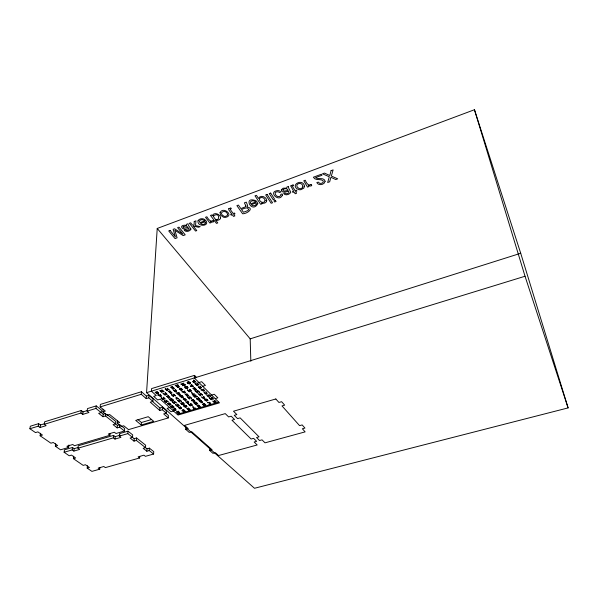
<?xml version="1.0" encoding="UTF-8"?>
<svg xmlns="http://www.w3.org/2000/svg" width="598" height="598" viewBox="0 0 598 598"><rect width="100%" height="100%" fill="white"/><g stroke="black" fill="none" stroke-linecap="round" stroke-linejoin="round"><path stroke-width="0.9" d="M185.731 427.652L185.686 429.289L188.168 428.572L184.573 425.38L225.244 413.614L228.63 416.933L231.202 416.193L234.528 419.482L231.972 420.215L251.123 439.022L253.604 438.334L256.639 441.339L254.172 442.012L257.185 444.972L218.539 455.534L215.332 452.686L212.948 453.344L209.689 450.466L209.711 448.074M194.402 375.387L194.343 377.966L219.444 402.858L178.04 415.049L160.286 399.143L157.685 399.935L153.656 396.354L156.28 395.555L151.391 391.174L151.548 388.61L194.402 375.387L196.45 377.428M195.135 377.869L195.172 376.157M117.395 420.745L117.171 423.242L121.267 426.494L123.719 425.761L128.548 429.618L168.277 417.92L168.382 415.431L165.773 413.128M168.277 417.92L163.688 413.906L166.229 413.158L166.349 410.647L162.492 407.238L159.943 408L152.475 401.43M166.229 413.158L162.364 409.75L162.492 407.238M162.364 409.75L159.808 410.512L159.943 408M139.73 456.371L139.626 457.971L138.138 456.835L143.961 455.19L145.434 456.334L153.611 454.031L153.746 451.632L149.365 448.149L147.011 448.814L136.404 440.427L134.004 441.115L130.117 438.057L132.524 437.355L132.704 434.903L127.994 431.158L119.563 433.632L119.353 436.099L120.946 437.34L114.958 439.089L113.351 437.856L77.979 448.216L78.271 445.764L113.575 435.396L115.182 436.63L120.303 435.127M153.611 454.031L149.216 450.563L149.365 448.149M159.808 410.512L150.285 402.177L152.871 401.393L153.021 398.851L148.984 395.278L146.39 396.07L141.449 391.727L100.404 404.398L100.135 406.939L105.345 411.095L102.834 411.858L103.095 409.331M149.216 450.563L146.861 451.228L147.011 448.814M152.871 401.393L148.82 397.827L148.984 395.278M148.82 397.827L146.218 398.619L146.39 396.07M146.562 392.662L157.222 228.458L474.461 109.726L520.716 253.275L568.1 407.903L254.494 488.274L146.562 392.662L525.037 276.246L568.1 407.903M141.27 424.991L135.709 420.416L148.222 416.694L153.693 421.328L141.27 424.991L141.434 422.509L137.974 419.639M146.218 398.619L141.27 394.291L141.449 391.727M136.404 440.427L136.576 437.975L134.184 438.67L127.8 433.625L119.353 436.099M134.004 441.115L134.184 438.67M127.8 433.625L127.994 431.158M124.481 431.001L124.683 428.519L119.847 424.677L119.63 427.166L124.481 431.001L115.997 433.498L114.368 432.234L108.335 434.013L109.972 435.269L110.122 433.625M119.63 427.166L117.186 427.891L117.402 425.402L105.465 415.961L102.976 416.716L98.67 413.33L101.174 412.568L101.436 410.041L96.218 405.893L87.465 408.591L87.166 411.132L88.938 412.508L82.718 414.414L80.939 413.046L44.252 424.326L44.633 421.807L81.246 410.512L83.025 411.88L87.458 410.512M114.958 439.089L115.182 436.63M113.351 437.856L113.575 435.396M87.443 465.737L87.181 468.129L91.92 471.381L99.739 469.183L99.896 467.599M105.465 415.961L105.711 413.442L103.23 414.197L95.942 408.434L87.166 411.132M102.976 416.716L103.23 414.197M95.942 408.434L96.218 405.893M82.718 414.414L83.025 411.88M80.939 413.046L81.246 410.512M77.979 448.216L79.654 449.404L73.868 451.094L74.174 448.65L72.485 447.468L64.442 449.831L64.121 452.267L69.204 455.766L71.483 455.1L75.647 457.978L73.375 458.636L73.674 456.214M73.868 451.094L72.186 449.913L72.485 447.468M55.681 443.768L55.337 446.228L60.548 449.816L68.643 447.431L68.957 444.979M55.337 446.228L57.655 445.54L53.259 442.505L50.927 443.2L40.118 435.763L40.5 433.273M44.252 424.326L46.106 425.641L40.118 427.48L40.507 424.961L38.646 423.653L30.311 426.225L29.9 428.744L35.514 432.601L37.876 431.876L42.473 435.052L40.118 435.763M40.118 427.48L38.25 426.172L38.646 423.653M157.222 228.458L250.188 338.849L520.716 253.275M40.507 424.961L44.775 423.646M100.135 406.939L141.27 394.291M29.9 428.744L38.25 426.172M198.955 382.533L201.668 381.703L205.435 385.456L202.729 386.278M117.171 423.242L119.637 422.509L109.613 414.504L107.124 415.266L102.834 411.858M169.69 407.567L167.119 408.337L170.953 411.753L173.517 410.998M211.587 395.061L214.256 394.261L217.844 397.849L215.19 398.634M117.402 425.402L119.032 424.916M141.434 422.509L151.182 419.624M177.292 414.377L218.741 402.155M109.972 435.269L74.458 445.719L72.754 444.516L66.931 446.235L68.643 447.431M74.174 448.65L78.293 447.439M64.121 452.267L72.186 449.913M87.181 468.129L89.423 467.494L85.432 464.736L83.182 465.379L73.375 458.636M139.626 457.971L105.353 467.606L103.805 466.507L98.184 468.099L99.739 469.183M209.689 450.466L212.088 449.801L191.719 431.726L189.245 432.429L185.686 429.289M117.186 427.891L113.074 424.655L115.534 423.922L115.758 421.426L107.147 414.578M146.861 451.228L143.139 448.298L145.508 447.625L145.658 445.204L136.576 437.975M474.461 109.726L525.037 276.246M250.188 338.849L250.831 361.267M180.058 407.365L179.385 407.814L178.264 407.313L179.333 408.292L181.239 407.769L180.282 406.67L180.058 407.365M290.83 185.926L293.588 191.181L292.437 191.607L292.96 192.459L294.111 192.033L295.165 193.759L296.608 193.229L295.554 191.502L296.922 191.001L296.406 190.142L295.038 190.65L292.564 186.569L292.601 186.015L293.633 185.567L293.132 184.73L290.83 185.926M190.598 386.024L192.683 385.605L191.539 384.484L191.098 384.619L191.734 385.374L190.598 386.024M192.892 381.591L194.993 381.173L193.842 380.036L193.401 380.171L194.036 380.933L192.892 381.591M213.247 215.975C218.532 227.001 222.045 210.167 213.247 215.975M200.472 386.719L201.175 387.25L199.186 387.81L198.117 386.757L199.261 387.295C200.569 387.519 199.298 386.061 200.233 386.076L200.472 386.719M257.79 203.626C252.057 214.503 242.145 195.389 256.191 200.838L254.823 201.347C253.171 199.769 248.962 201.309 250.771 203.851L256.848 201.601L257.79 203.626M215.041 400.966L215.714 401.475L213.77 402.005L212.761 401.011L213.86 401.52C215.108 401.744 213.935 400.339 214.824 400.361L215.041 400.966M176.388 397.535C182.465 401.258 175.528 396.624 176.814 399.247L176.29 399.165L175.894 397.7L176.978 397.266L176.388 397.535M304.502 186.225L303.836 188.116L300.996 189.641A3.872 2.893 -5.5 0 1 298.409 189.529C289.066 185.111 303.022 177.785 304.502 186.225M194.245 221.462L194.036 225.274L192.347 224.945L190.65 222.8L189.379 223.271L195.524 231.06L196.787 230.596L193.244 226.089L198.536 227.247L200.233 226.62L195.546 225.61L195.95 220.834L194.245 221.462M183.294 384.813L182.801 385.874L182.644 384.746L180.813 384.028L183.078 384.604L182.076 383.639L183.489 384.469L183.28 383.273L183.75 383.131L183.922 384.342L185.649 385L183.721 384.693L184.431 385.374L184.02 385.501L183.294 384.813M265.138 200.539C264.57 204.195 258.77 201.945 259.42 198.775C260.863 196.137 264.936 197.871 265.138 200.539M168.202 403.456L167.732 404.009L168.068 403.202L169.653 403.149L168.202 403.456M195.352 396.459L194.851 397.476L194.724 396.392L192.945 395.712L195.142 396.257L194.186 395.338L195.553 396.13L195.367 394.986L195.83 394.844L195.98 396.011L197.646 396.638L195.77 396.339L196.45 396.997L196.039 397.117L195.352 396.459M325.11 181.276C324.677 184.894 318.45 185.963 316.791 182.622L318.271 182.076L319.863 183.422L321.851 183.25L323.234 182.218L323.182 180.813C320.476 178.361 315.378 181.127 313.359 177.217L321.395 174.235L321.963 175.259L315.58 177.628C318.248 179.819 324.146 176.911 325.11 181.276M281.329 189.85C281.479 193.7 286.547 191.472 288.685 191.405L288.984 192.735L287.645 193.52L286.18 193.759L284.999 193.072L283.669 193.565C285.366 195.927 289.716 194.604 290.763 192.287C289.776 189.738 288.101 188.056 288.587 186.382L286.95 186.98L286.801 188.108L283.093 188.206L281.329 189.85M179.677 388.625L179.191 389.208L179.549 388.356L181.172 388.311L179.677 388.625M182.502 410.228L182.024 410.766L182.383 409.981L183.937 409.936L182.502 410.228M170.437 406.266L171.148 406.857L170.437 406.266M187.996 387.654L187.451 388.319L187.204 387.227L187.996 387.654M186.89 406.453L186.374 407.074L186.128 406.057L186.89 406.453M192.025 400.062L191.539 400.623L191.913 399.808L193.498 399.763L192.025 400.062M190.493 383.131L189.947 383.804L189.701 382.69L190.493 383.131M158.552 393.028L157.02 393.895L156.399 393.349L158.552 393.028M282.391 195.105C279.206 203.096 267.291 191.397 277.891 190.568A3.199 2.377 -3.3 0 1 279.797 191.083L280.888 191.995L279.498 192.511L278.1 191.689L275.932 192.055A1.921 1.428 -3.3 0 0 275.162 193.079C274.931 195.83 278.922 198.088 280.731 195.583L280.709 194.425L282.092 193.916L282.391 195.105M180.798 403.157L181.5 403.755L180.798 403.157M190.949 229.101C190.059 231.419 185.941 232.323 184.229 230.297L185.455 229.841L186.688 230.462L188.078 230.245L189.274 229.52L188.819 228.309C182.51 231.882 177.412 224.265 186.576 225.297L186.576 224.265L188.086 223.719C187.817 225.207 189.738 226.844 190.949 229.101M202.587 404.218L204.703 403.904L204.247 403.493L202.587 404.218M196.54 398.47L197.228 399.083L196.54 398.47M207.917 400.294L207.147 400.72L207.162 399.883L207.917 400.294M220.049 212.656L220.684 215.22L223.435 217.179A3.775 2.713 1.2 0 0 225.977 217.283C234.192 215.183 222.972 206.093 220.049 212.656M227.576 214.652L227.233 215.549L225.573 216.364A2.093 1.502 1.2 0 1 223.876 216.17C217.104 212.365 226.777 208.687 227.576 214.652M179.684 412.62L178.182 413.435L177.613 412.926L179.684 412.62M220.625 217.821C220.341 220.049 217.448 220.699 215.624 220.057L217.762 222.919L216.461 223.398L210.481 215.43L211.729 214.966L212.29 215.721C213.792 211.699 220.423 213.994 220.625 217.821M181.62 408.165L180.103 408.987L179.527 408.471L181.62 408.165M175.192 389.642L176.193 391.376L175.461 391.533L173.345 390.113L175.281 391.914C177.898 392.43 175.73 389.335 175.192 389.642M174.766 408.404L175.73 410.019L175.027 410.176L172.979 408.845L174.848 410.527C177.374 411.028 175.289 408.113 174.766 408.404M198.02 220.804C196.742 227.105 210.369 226.515 205.794 220.49L199.964 222.65C197.975 220.206 202.184 218.748 203.783 220.258L205.099 219.765C203.103 218.091 199.254 218.315 198.02 220.804M205.398 222.912C204.897 224.953 201.728 224.863 200.592 223.405L205.009 221.776L205.398 222.912M201.556 387.676L199.956 388.558L199.321 387.938L201.556 387.676M187.51 401.183L188.452 402.843L187.735 403L185.701 401.639L187.548 403.366C190.089 403.889 188.049 400.877 187.51 401.183M183.145 226.702L183.257 227.509L184.117 228.04L188.213 227.464L186.15 225.88L183.145 226.702M203.432 396.422L204.329 398.111L203.604 398.268L201.593 396.885L203.402 398.642C205.944 399.187 203.97 396.1 203.432 396.422M205.869 391.914L206.759 393.626L206.033 393.79L204.015 392.385L205.832 394.164C208.381 394.725 206.415 391.593 205.869 391.914M216.072 401.878L214.495 402.716L213.89 402.125L216.072 401.878M266.745 200.779C266.357 203.073 263.412 203.798 261.49 203.021L262.021 203.821L260.668 204.322L255.01 195.838L256.415 195.314L258.5 198.446C260.265 194.47 266.82 196.735 266.745 200.779M184.722 386.899L184.999 387.758L185.47 387.616L185.29 386.495L184.722 386.899M187.204 382.361L187.473 383.236L187.951 383.086L187.772 381.95L187.204 382.361M248.633 209.592L247.834 210.608L243.453 212.268L241.51 209.502C243.349 208.889 247.834 206.198 248.633 209.592M183.728 405.758L183.997 406.558L184.453 406.423L184.274 405.377L183.728 405.758M331.083 170.639L329.812 175.506L324.46 173.091L322.494 173.824L329.319 176.769L327.652 182.525L329.677 181.777L330.896 177.3L335.77 179.542L337.706 178.824L331.337 176.021L333.123 169.877L331.083 170.639M302.909 186.838L302.461 187.794L300.682 188.662A2.145 1.6 -5.5 0 1 298.963 188.452C292.467 184.393 302.61 180.432 302.909 186.838M245.92 206.011L245.128 206.96L240.867 208.575L238.408 205.062L236.883 205.63L242.594 213.763C246.391 214.091 254.98 208.336 247.034 206.945L247.647 205.548L246.271 202.139L244.388 202.834L245.92 206.011M256.273 204.135C255.705 206.175 252.491 206.235 251.362 204.636L255.959 202.939L256.273 204.135M204.763 399.576L205.002 400.398L205.465 400.256L205.331 399.187L204.763 399.576M203.574 404.966L205.6 404.756L204.882 404.069L202.685 404.629L203.574 404.966M283.071 189.633L283.063 190.515L283.878 191.091L288.176 190.485C287.496 188.325 284.461 188.161 283.071 189.633M210.75 403.403L209.853 404.113L208.814 404.024C211.587 404.173 209.218 401.415 207.745 402.783L207.386 402.648L209.517 402.252L210.75 403.403M228.72 208.792L228.944 210.085L231.747 213.994L230.656 214.398L231.232 215.198L232.33 214.794L233.497 216.424L234.872 215.923L233.706 214.286L234.999 213.807L234.423 213.008L233.13 213.486L230.372 209.629L230.365 209.106L231.344 208.68L230.783 207.895L228.72 208.792M184.266 399.539L184.259 400.047L185.088 400.331L186.651 399.853L185.029 400.055C184.887 398.881 186.195 399.285 183.765 399.15L185.216 398.403L183.309 398.716L183.22 399.21L184.266 399.539M177.643 384.903L175.124 385.396L176.844 386.6L177.292 386.458L176.53 385.732L178.555 386.046L178.391 385.075L177.643 384.903M178.638 392.52L176.156 393.006L177.845 394.172L178.294 394.037L177.539 393.327L179.542 393.634L179.378 392.684L178.638 392.52M181.74 395.353L179.273 395.824L180.947 396.982L181.388 396.848L180.641 396.153L182.629 396.444L182.48 395.51L181.74 395.353M173.114 407.53L172.53 407.201L173.114 407.53M183.459 404.435L182.876 404.099L183.459 404.435M199.171 399.77L198.641 399.471L199.171 399.77M178.742 386.278L178.376 386.525L179.363 386.973L178.742 386.278M179.721 393.858L179.355 394.097L180.334 394.538L179.721 393.858M182.809 396.676L182.45 396.908L183.414 397.341L182.809 396.676M205.764 404.921L203.94 405.564L205.764 404.921M177.561 386.719L177.195 386.928L177.808 387.504L178.72 387.227L177.561 386.719M156.908 392.438L155.039 392.124L156.19 393.155L158.141 392.609L157.102 391.443L156.669 391.578L156.908 392.438M178.555 394.284L178.189 394.493L178.802 395.054L179.699 394.777L178.555 394.284M181.65 397.094L181.284 397.304L181.889 397.849L182.786 397.58L181.65 397.094M178.129 412.074L176.35 411.79L177.412 412.747L179.303 412.231L178.353 411.155L177.927 411.282L178.129 412.074M213.09 220.707C210.257 222.329 208.104 218.756 206.863 216.775L205.518 217.276L209.905 223.061L211.176 222.591L210.421 221.596L212.619 222.09L213.86 221.731L213.09 220.707M311.117 184.55C308.172 186.299 306.131 182.472 305.249 180.23L303.791 180.768L307.507 187.099L308.882 186.591L308.247 185.507L310.437 186.053L311.76 185.664L311.117 184.55M179.931 389.193L179.505 389.388L181.486 389.178L182.046 389.717L180.746 390.389L182.674 389.806L181.471 388.595L179.931 389.193M168.464 403.994L168.053 404.181L169.982 403.971L170.535 404.487L169.279 405.13L171.148 404.569L169.952 403.418L168.464 403.994M192.264 400.608L191.846 400.795L193.782 400.585L194.32 401.109L193.034 401.751L194.926 401.191L193.782 400.032L192.264 400.608M182.741 410.751L182.33 410.931L184.236 410.729L184.775 411.23L183.519 411.858L185.373 411.312L184.229 410.198L182.741 410.751M170.101 230.432L168.718 230.948L175.042 238.58L177.098 237.825L174.84 230.23L183.175 235.597L185.216 234.842L178.981 227.135L177.599 227.644L182.906 234.139L174.571 228.772L173.136 229.303L175.401 236.905L170.101 230.432M267.112 194.395L265.699 194.918L271.141 203.275L272.546 202.767L267.112 194.395M270.677 193.072L269.235 193.61L273.174 199.71L274.609 199.186L270.677 193.072M275.334 200.315L273.906 200.838L274.646 201.989L276.074 201.466L275.334 200.315M193.498 381.913L193.034 382.07L195.808 381.973L195.277 381.442L194.649 382.047L193.498 381.913M191.203 386.338L190.74 386.487L193.498 386.39L192.96 385.874L192.347 386.465L191.203 386.338M160.264 390.434L159.816 390.569L161.819 392.393L162.237 392.258L162.088 390.472L164.039 391.712L162.043 389.889L161.617 390.023L161.774 391.81L160.264 390.434M165.534 388.82L165.085 388.954L167.074 390.786L167.522 390.644L166.685 389.874L168.06 389.455L169.346 390.09L167.365 388.259L166.917 388.394L167.829 389.238L166.446 389.657L165.534 388.82M172.501 386.682L170.617 387.257L172.276 387.033L172.957 387.668L171.581 388.087L173.181 387.878L173.786 388.453L172.59 389.096L174.459 388.521L172.501 386.682M189.955 382.354L188.168 381.845L189.955 382.354M188.101 383.236L187.637 383.378L189.581 383.909L188.101 383.236M170.138 391.092L168.277 391.66L169.922 391.436L170.594 392.064L169.234 392.475L170.819 392.273L171.424 392.834L170.236 393.469L172.097 392.901L170.138 391.092M195.269 383.423L194.813 383.557L196.705 385.418L198.984 384.723L197.101 382.862L196.645 382.997L198.304 384.634L196.929 385.052L195.269 383.423M158.193 394.874L157.715 395.024L159.158 395.719L160.892 395.188L160.458 394.187L160.204 394.785L158.193 394.874M163.336 393.252L162.903 393.387L165.033 395.136L165.571 394.972L165.407 394.089L167.276 394.456L165.467 392.602L165.048 392.729L166.678 394.306L165.354 393.761L164.891 393.903L165.13 394.777L163.336 393.252M187.451 386.891L185.679 386.398L187.451 386.891M185.619 387.758L185.156 387.9L187.092 388.423L185.619 387.758M160.032 395.771L159.569 395.913L161.363 396.302L161.012 395.472L160.578 395.607L160.832 396.168L160.032 395.771M161.385 397.834L160.952 397.962L163.075 399.681L163.613 399.524L163.448 398.657L165.302 399.008L163.501 397.192L163.082 397.319L164.712 398.866L163.389 398.328L162.933 398.47L163.172 399.329L161.385 397.834M168.262 395.794L166.416 396.354L168.045 396.138L168.718 396.751L167.373 397.162L168.942 396.96L169.548 397.506L168.367 398.133L170.213 397.58L168.262 395.794M171.895 394.695L171.454 394.83L173.39 396.616L173.839 396.481L173.016 395.726L174.384 395.315L175.648 395.936L173.712 394.142L173.271 394.276L174.16 395.099L172.792 395.517L171.895 394.695M182.263 391.585L181.777 391.735L183.19 392.438L184.946 391.907L184.558 390.89L184.274 391.496L182.263 391.585M187.735 389.933L187.294 390.068L189.349 391.832L189.895 391.668L189.775 390.778L191.622 391.144L189.895 389.276L189.469 389.403L191.031 390.995L189.73 390.442L189.26 390.584L189.469 391.473L187.735 389.933M194.686 387.781L192.795 388.349L194.447 388.124L195.098 388.76L193.722 389.178L195.314 388.969L195.897 389.53L194.679 390.173L196.563 389.604L194.686 387.781M184.057 392.49L183.586 392.632L185.373 393.028L185.051 392.191L184.61 392.325L184.842 392.886L184.057 392.49M195.531 390.868L195.127 390.987L197.661 393.103L198.11 392.968L196.473 391.376L197.729 390.995L199.814 392.46L197.96 390.651L195.935 391.264L195.531 390.868M164.577 400.727L164.136 400.862L166.087 402.611L166.498 402.484L166.364 400.765L168.262 401.953L166.326 400.204L165.908 400.324L166.042 402.05L164.577 400.727M171.671 398.589L169.301 399.3L171.23 401.064L171.633 400.937L169.914 399.374L170.497 399.195L172.605 400.645L170.893 399.075L171.477 398.903L173.592 400.346L171.671 398.589M186.965 393.97L185.103 394.531L186.74 394.314L187.391 394.927L186.03 395.338L187.6 395.136L188.191 395.689L186.995 396.317L188.848 395.756L186.965 393.97M191.764 392.52L191.308 392.654L192.967 394.246L192.212 394.747L194.604 394.022L193.416 394.104L191.764 392.52M201.294 389.642L200.801 389.791L202.191 390.494L203.963 389.963L203.612 388.939L203.313 389.552L201.294 389.642M203.058 390.554L202.587 390.696L204.352 391.092L204.06 390.247L203.619 390.382L203.828 390.95L203.058 390.554M172.725 401.789L172.291 401.923L174.205 403.657L174.616 403.538L174.504 401.819L176.388 403.007L174.481 401.265L174.055 401.393L174.175 403.104L172.725 401.789M177.92 400.226L177.479 400.361L179.378 402.11L179.819 401.983L179.011 401.243L180.372 400.832L181.613 401.445L179.721 399.688L179.28 399.823L180.148 400.63L178.795 401.034L177.92 400.226M188.101 397.169L187.652 397.304L189.529 399.068L189.947 398.948L189.88 397.207L191.734 398.41L189.872 396.638L189.446 396.766L189.514 398.507L188.101 397.169M198.999 393.895L198.551 394.03L200.39 395.816L200.838 395.682L200.061 394.927L201.444 394.516L202.662 395.136L200.831 393.342L200.382 393.477L201.227 394.306L199.844 394.717L198.999 393.895M172.456 405.594L172.022 405.728L172.874 406.52L171.095 405.997L172.284 406.939L174.362 407.313L172.456 405.594M175.805 404.599L175.364 404.726L177.255 406.446L179.437 405.795L177.554 404.076L177.12 404.203L178.78 405.721L177.464 406.109L175.805 404.599M182.839 402.476L182.397 402.611L183.235 403.411L181.463 402.88L182.637 403.837L184.722 404.226L182.839 402.476M198.611 397.79L198.162 397.924L198.984 398.731L197.213 398.193L198.372 399.165L200.435 399.539L198.611 397.79M207.252 395.196L206.803 395.33L208.612 397.102L209.038 396.975L209.031 395.226L210.84 396.437L209.038 394.658L208.612 394.785L208.62 396.534L207.252 395.196M188.804 404.136L188.377 404.263L190.373 405.937L190.912 405.78L190.784 404.936L192.593 405.28L190.912 403.508L190.493 403.635L192.018 405.145L190.747 404.622L190.291 404.756L190.485 405.594L188.804 404.136M194.148 402.551L193.707 402.678L195.539 404.412L195.95 404.285L195.912 402.581L197.729 403.762L195.905 402.028L195.479 402.148L195.531 403.859L194.148 402.551M200.988 400.51L199.141 401.064L200.756 400.847L201.376 401.445L200.031 401.849L201.586 401.647L202.146 402.185L200.958 402.798L202.797 402.252L200.988 400.51M209.763 397.902L209.33 398.029L211.273 399.741L211.819 399.576L211.729 398.716L213.523 399.075L211.901 397.266L211.483 397.386L212.955 398.926L211.699 398.395L211.236 398.53L211.4 399.389L209.763 397.902M186.367 405.743L184.647 405.28L186.367 405.743M207.416 399.561L205.712 399.09L207.416 399.561M184.595 406.558L184.147 406.692L186.023 407.178L184.595 406.558M205.607 400.398L205.151 400.533L207.013 401.026L205.607 400.398M197.093 403.956L196.181 404.226L197.093 403.956M188.542 408.135L186.726 408.673L188.318 408.464L188.953 409.047L187.63 409.443L189.162 409.241L189.73 409.772L188.564 410.37L190.373 409.832L188.542 408.135M193.049 406.804L192.608 406.932L194.215 408.441C191.106 409.623 198.207 407.53 194.656 408.307L193.049 406.804M198.663 405.145L196.839 405.683L198.439 405.474L199.059 406.064L197.721 406.461L199.269 406.259L199.829 406.79L198.648 407.395L200.472 406.857L198.663 405.145M275.828 398.971L233.497 411.222L236.838 414.578L234.252 415.318L237.563 418.615L240.134 417.882L259.031 436.832L256.542 437.527L259.562 440.532L262.044 439.851L265.011 442.834L305.13 431.876L302.371 428.773L304.935 428.071L302.154 424.924L299.576 425.634L282.002 405.907L284.663 405.145L281.613 401.692L278.937 402.461L275.828 398.971M197.43 399.285L197.004 399.397L198.573 400.114L197.43 399.285M181.71 403.956L181.291 404.069L182.868 404.771L181.71 403.956M171.357 407.059L170.938 407.171L172.53 407.866L171.357 407.059"/></g></svg>
